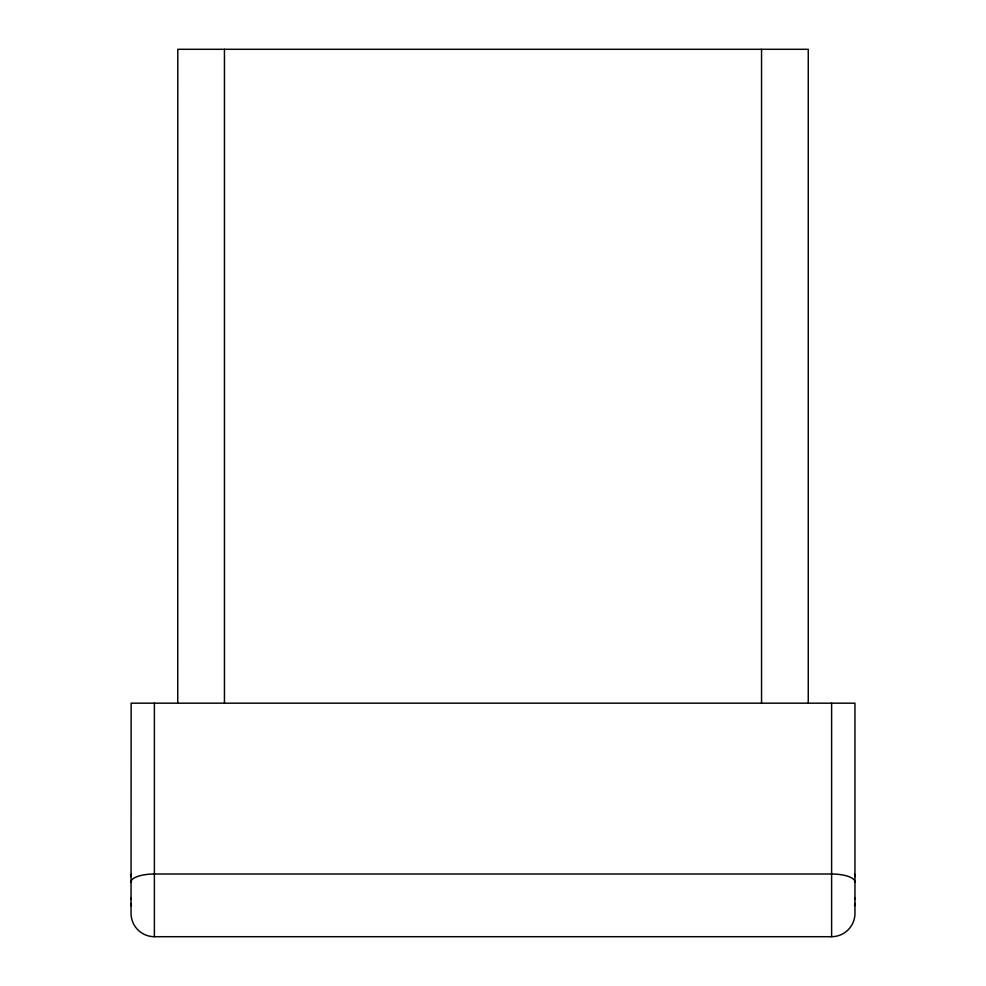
<?xml version="1.0" encoding="UTF-8"?>
<svg xmlns="http://www.w3.org/2000/svg" width="986" height="986" viewBox="0 0 986 986"><rect width="100%" height="100%" fill="white"/><g stroke="black" fill="none" stroke-linecap="round" stroke-linejoin="round"><path stroke-width="1.48" d="M154.383 936.7L831.617 936.7A23.356 23.356 0 0 0 854.961 913.344L854.961 703.178L131.138 703.178L131.039 913.344A23.356 23.356 0 0 0 154.383 936.7L154.383 703.178M831.617 703.178L831.617 936.7M808.261 703.178L808.261 49.3L177.8 49.3L177.739 703.178M761.549 49.3L761.549 703.178M224.451 49.3L224.451 703.178M131.039 876.603A23.356 13.397 0 0 1 131.421 874.163M854.579 874.163A23.356 13.397 0 0 1 854.961 876.603M131.421 905.826A23.356 13.397 0 0 1 131.039 903.386M854.961 903.386A23.356 13.397 0 0 1 854.579 905.826M131.039 882.002A23.356 7.987 0 0 1 154.383 874.015L831.617 874.015A23.356 7.987 0 0 1 854.961 882.002M131.421 899.429A23.356 7.987 0 0 1 131.039 897.987M854.961 897.987A23.356 7.987 0 0 1 854.579 899.429"/></g></svg>
